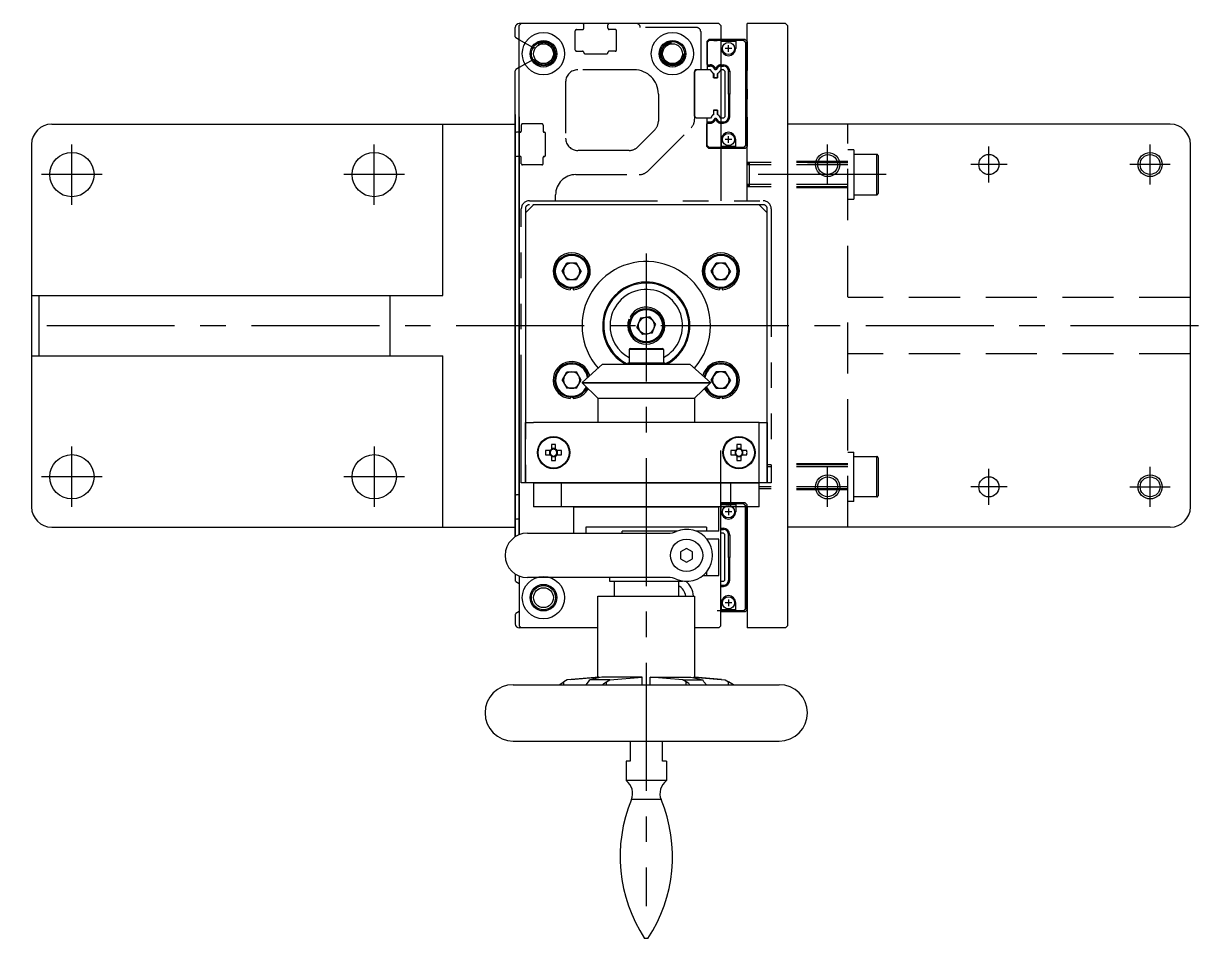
# Model space of a CAD drawing. Extents: x -165 to 407, y -458 to 75.
# Drawn here: x -154.5 to 137, y -152.1 to 75 of the extents above; entities that cross this region are included whole.
import ezdxf

# ---------------------------------------------------------------- set-up
doc = ezdxf.new("R2010")
doc.units = 0
for name, pattern in [('CENTER', [50.8, 31.75, -6.35, 6.35, -6.35]), ('DASHED', [19.05, 12.7, -6.35]), ('HIDDEN', [1.905, 1.27, -0.635]), ('PHANTOM', [63.5, 31.75, -6.35, 6.35, -6.35, 6.35, -6.35])]:
    doc.linetypes.add(name, pattern=pattern)
doc.layers.get('0').update_dxf_attribs({"linetype": 'CONTINUOUS'})

msp = doc.modelspace()

# ---------------------------------------------------------------- linework, layer by layer
at = {"color": 7, "linetype": 'CONTINUOUS'}
for p, q in [((-32.5, 71.71), (-32.5, 74)), ((-31, 75), (-31.5, 75)), ((-31.5, 74.5), (-31, 75)), ((-31.5, -51.87), (-31.5, 74.5)), ((18, 75), (-31, 75)), ((18, 75), (18.5, 74.5)), ((18.5, 74.5), (18, 75)), ((18.5, 74.5), (18.5, 31)), ((34.5, 75), (25, 75)), ((33, 75), (25, 75)), ((25, 31), (25, 75)), ((34.5, 75), (33, 75)), ((35, 74.5), (34.5, 75)), ((35, 74.5), (34.5, 75)), ((35, 74.5), (35, -74.5)), ((-31.5, 70.96), (-32.35, 71.45)), ((24.5, 71), (18.5, 71)), ((24.2, 70.8), (18.5, 70.8)), ((18.6, 70.75), (18.5, 70.75)), ((18.6, 68.8), (18.6, 70.75)), ((22.2, 70.55), (18.6, 70.55)), ((22.2, 70.75), (22.2, 68.8)), ((24.1, 70.75), (22.2, 70.75)), ((24.6, 70.25), (24.1, 70.75)), ((24.7, 70.3), (24.2, 70.8)), ((25, 70.5), (24.5, 71)), ((24.6, 70.25), (24.6, 44.75)), ((24.7, 70.3), (24.7, 44.7)), ((25, 70.5), (25, 63.3)), ((21.2, 68.8), (19.6, 68.8)), ((20.4, 68), (20.4, 69.6)), ((18.51, 64.73), (19.13, 64.73)), ((18.51, 64.73), (18.51, 64.43)), ((18.51, 64.43), (19.13, 64.43)), ((19.13, 64.43), (19.13, 64.73)), ((-32.5, -52.39), (-32.5, 63.29)), ((-31.5, 64.04), (-32.35, 63.55)), ((19.2, 63.5), (18.5, 63.5)), ((19.5, 63.2), (19.2, 63.5)), ((19.5, 63.2), (19.5, 51.8)), ((20.43, 57.5), (20.43, 63.13)), ((20.43, 63.13), (20.73, 63.13)), ((20.73, 63.13), (20.73, 57.5)), ((24.75, 62.9), (25, 63.3)), ((24.75, 62.9), (24.75, 52.1)), ((25, 58.7), (24.75, 59.1)), ((25, 58.7), (25, 56.3)), ((20.43, 57.5), (20.43, 51.87)), ((20.73, 57.5), (20.43, 57.5)), ((20.73, 51.87), (20.73, 57.5)), ((25, 56.3), (24.75, 55.9)), ((-147.5, 50), (-32.5, 50)), ((-50.5, 7.5), (-50.5, 50)), ((-32.5, 52.39), (-32.5, -52.39)), ((-31.5, 51.87), (-31.5, -51.87)), ((19.2, 51.5), (18.5, 51.5)), ((18.51, 50.57), (19.13, 50.57)), ((18.51, 50.27), (18.51, 50.57)), ((18.51, 50.27), (19.13, 50.27)), ((19.13, 50.57), (19.13, 50.27)), ((19.5, 51.8), (19.2, 51.5)), ((20.43, 51.87), (20.73, 51.87)), ((24.75, 52.1), (25, 51.7)), ((25, 51.7), (25, 44.5)), ((130, 50), (35, 50)), ((-31.5, 48), (-32.2, 48)), ((20.4, 45.4), (20.4, 47)), ((-152.5, 45), (-152.5, 7.5)), ((18.6, 44.25), (18.5, 44.25)), ((24.2, 44.2), (18.5, 44.2)), ((24.5, 44), (18.5, 44)), ((18.6, 46.2), (18.6, 44.25)), ((22.2, 44.45), (18.6, 44.45)), ((21.2, 46.2), (19.6, 46.2)), ((22.2, 44.25), (22.2, 46.2)), ((24.1, 44.25), (22.2, 44.25)), ((24.6, 44.75), (24.1, 44.25)), ((24.7, 44.7), (24.2, 44.2)), ((25, 44.5), (24.5, 44)), ((135, -45), (135, 45)), ((-31.5, 42), (-32.2, 42)), ((-28, 30), (-30, 28)), ((28, 30), (-28, 30)), ((30, 28), (28, 30)), ((-30, 28), (-30, -24)), ((30, -24), (30, 28)), ((-20.86, 13.5), (-19.68, 15.54)), ((-17.32, 15.54), (-19.68, 15.54)), ((-16.14, 13.5), (-17.32, 15.54)), ((16.14, 13.5), (17.32, 15.54)), ((19.68, 15.54), (17.32, 15.54)), ((20.86, 13.5), (19.68, 15.54)), ((-19.68, 11.46), (-20.86, 13.5)), ((-16.14, 13.5), (-17.32, 11.46)), ((17.32, 11.46), (16.14, 13.5)), ((20.86, 13.5), (19.68, 11.46)), ((-19.68, 11.46), (-17.32, 11.46)), ((-18.83, 9.26), (-18.86, 8.91)), ((-18.17, 9.26), (-18.14, 8.91)), ((17.32, 11.46), (19.68, 11.46)), ((18.17, 9.26), (18.14, 8.91)), ((18.83, 9.26), (18.86, 8.91)), ((-152.5, 7.5), (-150.67, 7.5)), ((-152.5, 7.5), (-152.5, -7.5)), ((-150.67, 7.5), (-150.67, -7.5)), ((-150.67, 7.5), (-63.52, 7.5)), ((-63.52, -7.5), (-63.52, 7.5)), ((-63.52, 7.5), (-50.5, 7.5)), ((-4, 1.44), (-4.33, 1.56)), ((-3.72, 2.05), (-4.03, 2.22)), ((-1.45, 1.86), (-2.33, -0.33)), ((0.88, 2.19), (-1.45, 1.86)), ((0.88, 2.19), (2.33, 0.33)), ((1.45, -1.86), (2.33, 0.33)), ((-0.88, -2.19), (-2.33, -0.33)), ((1.45, -1.86), (-0.88, -2.19)), ((-4, -5.7), (4, -5.7)), ((-152.5, -7.5), (-150.67, -7.5)), ((-152.5, -7.5), (-152.5, -45)), ((-150.67, -7.5), (-63.52, -7.5)), ((-63.52, -7.5), (-50.5, -7.5)), ((-50.5, -50), (-50.5, -7.5)), ((4.25, -5.95), (-4.25, -5.95)), ((-4.25, -5.95), (-4.25, -9.2)), ((4.25, -5.95), (4.25, -9.2)), ((-20.86, -13.5), (-19.68, -11.46)), ((-19.68, -11.46), (-17.32, -11.46)), ((-16.14, -13.5), (-17.32, -11.46)), ((-10.82, -9.56), (-15.93, -14.07)), ((-10.82, -9.56), (10.82, -9.56)), ((-4.6, -9.2), (4.6, -9.2)), ((-4.6, -9.21), (-4.6, -9.55)), ((4.6, -9.2), (4.6, -9.56)), ((10.82, -9.56), (15.92, -14.07)), ((16.14, -13.5), (17.32, -11.46)), ((19.68, -11.46), (17.32, -11.46)), ((20.86, -13.5), (19.68, -11.46)), ((-20.86, -13.5), (-19.68, -15.54)), ((-17.32, -15.54), (-16.14, -13.5)), ((-15.93, -14.07), (-15.93, -14.21)), ((-15.93, -14.07), (15.92, -14.07)), ((-15.93, -14.21), (-12, -18)), ((-15.93, -14.21), (15.92, -14.21)), ((15.92, -14.21), (12, -18)), ((15.92, -14.07), (15.92, -14.21)), ((17.32, -15.54), (16.14, -13.5)), ((20.86, -13.5), (19.68, -15.54)), ((-17.32, -15.54), (-19.68, -15.54)), ((17.32, -15.54), (19.68, -15.54)), ((-18.83, -17.74), (-18.86, -18.09)), ((-18.17, -17.74), (-18.14, -18.09)), ((-12, -18), (-12, -24)), ((-12, -18), (12, -18)), ((12, -18), (12, -24)), ((18.17, -17.74), (18.14, -18.09)), ((18.83, -17.74), (18.86, -18.09)), ((-30, -24), (-28, -24)), ((-30, -39), (-30, -24)), ((28, -24), (-28, -24)), ((28, -24), (30, -24)), ((28, -39), (28, -24)), ((30, -24), (30, -39)), ((-23.87, -30.99), (-24.98, -30.99)), ((-24.98, -32.02), (-23.87, -32.02)), ((-23.98, -30.99), (-23.98, -32.02)), ((-23.52, -29.52), (-23.52, -30.63)), ((-22.49, -30.52), (-23.52, -30.52)), ((-22.49, -30.63), (-22.49, -29.52)), ((-21.02, -30.99), (-22.13, -30.99)), ((-22.13, -32.02), (-21.02, -32.02)), ((-22.02, -32.02), (-22.02, -30.99)), ((18.5, -74.5), (18.5, -31)), ((22.13, -30.99), (21.02, -30.99)), ((21.02, -32.02), (22.13, -32.02)), ((22.02, -30.99), (22.02, -32.02)), ((22.48, -29.52), (22.48, -30.63)), ((23.51, -30.52), (22.48, -30.52)), ((23.51, -30.63), (23.51, -29.52)), ((24.98, -30.99), (23.87, -30.99)), ((23.87, -32.02), (24.98, -32.02)), ((23.98, -32.02), (23.98, -30.99)), ((-23.52, -32.37), (-23.52, -33.48)), ((-23.52, -32.48), (-22.49, -32.48)), ((-22.49, -33.48), (-22.49, -32.37)), ((22.48, -32.37), (22.48, -33.48)), ((22.48, -32.48), (23.51, -32.48)), ((23.51, -33.48), (23.51, -32.37)), ((-28, -39), (-30, -39)), ((28, -39), (-28, -39)), ((28, -39), (-28, -39)), ((-28, -39), (28, -39)), ((28, -39), (-28, -39)), ((28, -39), (-28, -39)), ((28, -39), (-28, -39)), ((-21.02, -45), (-21.02, -39)), ((21.02, -45), (21.02, -39)), ((30, -39), (28, -39)), ((-31.5, -42), (-32.2, -42)), ((-21.02, -45), (-28, -45)), ((21.02, -45), (-21.02, -45)), ((-18, -51.5), (-18, -45)), ((-18, -45), (18, -45)), ((18, -51), (18, -45)), ((18, -51), (18, -45)), ((24.5, -44), (18.5, -44)), ((24.2, -44.2), (18.5, -44.2)), ((18.6, -44.25), (18.5, -44.25)), ((18.6, -46.2), (18.6, -44.25)), ((22.2, -44.45), (18.6, -44.45)), ((21.2, -46.2), (19.6, -46.2)), ((20.4, -45.4), (20.4, -47)), ((28, -45), (21.02, -45)), ((22.2, -44.25), (22.2, -46.2)), ((24.1, -44.25), (22.2, -44.25)), ((24.6, -44.75), (24.1, -44.25)), ((24.7, -44.7), (24.2, -44.2)), ((25, -44.5), (24.5, -44)), ((24.6, -70.25), (24.6, -44.75)), ((24.6, -70.25), (24.6, -45)), ((24.7, -70.3), (24.7, -44.7)), ((24.7, -70.3), (24.7, -45)), ((25, -51.7), (25, -44.5)), ((25, -45), (25, -75)), ((-31.5, -48), (-32.2, -48)), ((-147.5, -50), (-50.5, -50)), ((-50.5, -50), (-32.5, -50)), ((-29.5, -51.5), (5.46, -51.5)), ((-14.97, -50), (-14.97, -51.5)), ((14.97, -50), (-14.97, -50)), ((7.65, -51), (-6, -51)), ((-6, -51.5), (-6, -51)), ((18, -51), (12.35, -51)), ((14.97, -50), (14.97, -51)), ((14.97, -50), (14.97, -51)), ((19.2, -51.5), (18.5, -51.5)), ((18.51, -50.27), (19.13, -50.27)), ((18.51, -50.57), (19.13, -50.57)), ((19.13, -50.57), (19.13, -50.27)), ((19.5, -51.8), (19.2, -51.5)), ((19.5, -63.2), (19.5, -51.8)), ((20.43, -51.87), (20.73, -51.87)), ((20.43, -57.5), (20.43, -51.87)), ((20.73, -51.87), (20.73, -57.5)), ((24.75, -52.1), (25, -51.7)), ((24.75, -52.1), (25, -51.7)), ((24.75, -62.9), (24.75, -52.1)), ((24.75, -62.9), (24.75, -52.1)), ((130, -50), (35, -50)), ((10, -55.27), (8.5, -56.13)), ((11.5, -56.13), (10, -55.27)), ((18, -53), (15.05, -53)), ((18, -62), (18, -53)), ((8.5, -56.13), (8.5, -57.87)), ((8.5, -57.87), (10, -58.73)), ((10, -58.73), (11.5, -57.87)), ((11.5, -57.87), (11.5, -56.13)), ((20.73, -57.5), (20.43, -57.5)), ((20.43, -57.5), (20.43, -63.13)), ((20.73, -63.13), (20.73, -57.5)), ((25, -56.3), (24.75, -55.9)), ((25, -56.3), (24.75, -55.9)), ((25, -58.7), (25, -56.3)), ((25, -58.7), (25, -56.3)), ((14.97, -61.1), (14.97, -62)), ((25, -58.7), (24.75, -59.1)), ((25, -58.7), (24.75, -59.1)), ((-32.5, -61.61), (-32.5, -63.29)), ((-31.5, -64.04), (-32.35, -63.55)), ((-31.5, -62.13), (-31.5, -74.5)), ((5.46, -62.5), (-29.5, -62.5)), ((-9, -63.5), (-9, -62.5)), ((9, -63.5), (-9, -63.5)), ((-8, -63.5), (-8, -67.1)), ((8, -63.5), (8, -67.1)), ((9, -63.5), (9, -63.37)), ((9, -63.5), (9, -63.37)), ((14.06, -62), (18, -62)), ((19.2, -63.5), (18.5, -63.5)), ((19.5, -63.2), (19.2, -63.5)), ((20.43, -63.13), (20.73, -63.13)), ((24.75, -62.9), (25, -63.3)), ((25, -70.5), (25, -63.3)), ((18.51, -64.43), (19.13, -64.43)), ((18.51, -64.73), (19.13, -64.73)), ((19.13, -64.43), (19.13, -64.73)), ((-12, -67.1), (0, -67.1)), ((-12, -87.24), (-12, -67.1)), ((0, -67.1), (12, -67.1)), ((12, -67.1), (12, -87.24)), ((18.6, -68.8), (18.6, -70.75)), ((21.2, -68.8), (19.6, -68.8)), ((20.4, -68), (20.4, -69.6)), ((22.2, -70.75), (22.2, -68.8)), ((-32.5, -71.71), (-32.5, -74)), ((-31.5, -70.96), (-32.35, -71.45)), ((18.6, -70.75), (18.5, -70.75)), ((24.2, -70.8), (18.5, -70.8)), ((24.5, -71), (18.5, -71)), ((22.2, -70.55), (18.6, -70.55)), ((24.1, -70.75), (22.2, -70.75)), ((24.6, -70.25), (24.1, -70.75)), ((24.7, -70.3), (24.2, -70.8)), ((25, -70.5), (24.5, -71)), ((-31.5, -74.5), (-31, -75)), ((-31.5, -74.5), (-31, -75)), ((-31, -75), (-31.5, -75)), ((-31, -75), (-31.5, -75)), ((-12, -75), (-31, -75)), ((18, -75), (12, -75)), ((18.5, -74.5), (18, -75)), ((18, -75), (18.5, -74.5)), ((33, -75), (25, -75)), ((34.5, -75), (33, -75)), ((35, -74.5), (34.5, -75)), ((-11.68, -87.24), (-19.59, -87.92)), ((-18.7, -87.85), (-12, -87.24)), ((-11.06, -87.24), (-14.01, -87.92)), ((-11.68, -87.24), (-12, -87.24)), ((-11.68, -87.38), (-11.68, -87.24)), ((-1, -87.24), (-11.06, -87.24)), ((-9.03, -87.92), (-1, -87.24)), ((-1, -89.1), (-1, -87.24)), ((1, -89.1), (1, -87.24)), ((1, -87.24), (11.06, -87.24)), ((9.03, -87.92), (1, -87.24)), ((11.06, -87.24), (14.01, -87.92)), ((11.68, -87.38), (11.68, -87.24)), ((11.68, -87.24), (12, -87.24)), ((11.68, -87.24), (19.59, -87.92)), ((18.7, -87.85), (12, -87.24)), ((-33, -89.1), (33, -89.1)), ((-21.6, -89.1), (-20.42, -88.41)), ((-19.59, -87.92), (-20.42, -88.41)), ((-20.42, -89.1), (-20.42, -88.41)), ((-14.94, -89.1), (-14.32, -88.41)), ((-14.32, -88.41), (-14.01, -87.92)), ((-9.03, -87.92), (-14.01, -87.92)), ((-10.52, -88.82), (-9.87, -88.41)), ((-9.87, -88.41), (-9.03, -87.92)), ((-9.87, -89.1), (-9.87, -88.41)), ((9.03, -87.92), (14.01, -87.92)), ((9.87, -88.41), (9.03, -87.92)), ((9.87, -89.1), (9.87, -88.41)), ((10.52, -88.82), (9.87, -88.41)), ((14.32, -88.41), (14.01, -87.92)), ((14.94, -89.1), (14.32, -88.41)), ((19.59, -87.92), (20.42, -88.41)), ((20.42, -89.1), (20.42, -88.41)), ((21.6, -89.1), (20.42, -88.41)), ((-33, -103.1), (33, -103.1)), ((-4, -103.1), (-4, -108.1)), ((4, -108.1), (4, -103.1)), ((-5, -108.1), (-5, -112.89)), ((-4, -108.1), (-5, -108.1)), ((5, -108.1), (4, -108.1)), ((5, -108.1), (5, -112.89)), ((5, -112.89), (-5, -112.89)), ((3.69, -117.63), (-3.69, -117.63)), ((0.41, -152.1), (-0.41, -152.1))]:
    msp.add_line(p, q, dxfattribs=at)
at = {"color": 3, "linetype": 'DASHED'}
for p, q in [((-15.8, 75), (-31, 75)), ((-17.6, 68.4), (-17.6, 73.2)), ((-17.3, 73.5), (-15.8, 73.5)), ((-15.5, 73.8), (-15.5, 74.7)), ((-9.5, 73.8), (-9.5, 74.7)), ((-2.5, 75), (-9.2, 75)), ((-7.7, 73.5), (-9.2, 73.5)), ((-7.4, 68.4), (-7.4, 73.2)), ((12.5, 74), (-1.5, 74)), ((13.5, 73), (13.5, 63.5)), ((13.5, 73), (13.5, 63.5)), ((-28.13, 69.02), (-31.5, 70.96)), ((15.5, 71), (15, 70.5)), ((15, 70.5), (15, 65)), ((15.6, 70.8), (15.1, 70.3)), ((15.6, 70.75), (15.1, 70.25)), ((15.1, 70.3), (15.1, 70.25)), ((15.1, 70.25), (15.1, 64.73)), ((18.5, 71), (15.5, 71)), ((16.8, 70.8), (15.6, 70.8)), ((18.5, 70.75), (15.6, 70.75)), ((16.8, 70.8), (16.8, 70.75)), ((16.8, 70.8), (17.6, 70.8)), ((18.5, 70.8), (17.6, 70.8)), ((17.6, 70.8), (17.6, 70.75)), ((-17.3, 68.1), (-15.8, 68.1)), ((-15.2, 67.5), (-9.8, 67.5)), ((-7.7, 68.1), (-9.2, 68.1)), ((-28.13, 65.98), (-31.5, 64.04)), ((15, 65), (15.1, 64.78)), ((15.1, 64.73), (15.1, 64.43)), ((15.1, 64.73), (15.89, 64.73)), ((15.1, 64.43), (15.1, 63.5)), ((15.1, 64.43), (15.89, 64.43)), ((15.89, 64.73), (15.89, 64.43)), ((-3, 63.5), (-17, 63.5)), ((12.5, 63.5), (12, 63)), ((12, 63.2), (12, 51.24)), ((12, 52), (12, 63)), ((13.5, 63.5), (12.3, 63.5)), ((15.94, 63.5), (12.5, 63.5)), ((16.15, 63.13), (15.94, 63.5)), ((16.7, 61.5), (16.7, 62.61)), ((16.7, 62.53), (16.75, 62.51)), ((17.7, 61.5), (16.7, 61.5)), ((16.75, 62.51), (16.75, 61.55)), ((16.75, 61.55), (17.65, 61.55)), ((17.02, 64.08), (16.76, 63.93)), ((16.76, 63.93), (16.85, 63.77)), ((17.11, 63.92), (16.85, 63.77)), ((17.02, 64.08), (17.11, 63.92)), ((17.11, 63.92), (17.12, 63.91)), ((17.11, 63.92), (17.11, 63.92)), ((17.12, 63.91), (17.11, 63.92)), ((17.38, 64.08), (17.29, 63.92)), ((17.29, 63.92), (17.55, 63.77)), ((17.29, 63.92), (17.29, 63.92)), ((17.38, 64.08), (17.64, 63.93)), ((17.55, 63.77), (17.64, 63.93)), ((17.7, 62.53), (17.65, 62.51)), ((17.65, 61.55), (17.65, 62.51)), ((17.7, 62.61), (17.7, 61.5)), ((18.46, 63.5), (18.25, 63.13)), ((18.5, 63.5), (18.46, 63.5)), ((-20, 60.5), (-20, 46.5)), ((3, 57.5), (3, 50.73)), ((16.7, 53.5), (16.7, 52.39)), ((17.7, 53.5), (16.7, 53.5)), ((16.7, 52.47), (16.75, 52.49)), ((16.75, 52.49), (16.75, 53.45)), ((16.75, 53.45), (17.65, 53.45)), ((17.65, 53.45), (17.65, 52.49)), ((17.7, 52.47), (17.65, 52.49)), ((17.7, 52.39), (17.7, 53.5)), ((-31, 49.8), (-31, 48.3)), ((-25.9, 50.1), (-30.7, 50.1)), ((-25.6, 49.8), (-25.6, 48.3)), ((12.5, 51.5), (12, 52)), ((15.94, 51.5), (12.5, 51.5)), ((15, 50), (15.1, 50.22)), ((15, 44.5), (15, 50)), ((15.1, 50.57), (15.1, 51.5)), ((15.1, 50.27), (15.1, 50.57)), ((15.1, 50.57), (15.89, 50.57)), ((15.1, 44.75), (15.1, 50.27)), ((15.1, 50.27), (15.89, 50.27)), ((15.89, 50.27), (15.89, 50.57)), ((16.15, 51.87), (15.94, 51.5)), ((16.76, 51.07), (16.85, 51.23)), ((17.02, 50.92), (16.76, 51.07)), ((17.11, 51.08), (16.85, 51.23)), ((17.02, 50.92), (17.11, 51.08)), ((17.11, 51.08), (17.12, 51.09)), ((17.12, 51.09), (17.11, 51.08)), ((17.11, 51.08), (17.11, 51.08)), ((17.29, 51.08), (17.55, 51.23)), ((17.38, 50.92), (17.29, 51.08)), ((17.29, 51.08), (17.29, 51.08)), ((17.38, 50.92), (17.64, 51.07)), ((17.55, 51.23), (17.64, 51.07)), ((18.46, 51.5), (18.25, 51.87)), ((18.5, 51.5), (18.46, 51.5)), ((50, -50), (50, 50)), ((-31.3, 48), (-31.5, 48)), ((-25, 42.3), (-25, 47.7)), ((2.12, 48.61), (-2.11, 44.38)), ((0.38, 38.38), (11.12, 49.12)), ((15.5, 44), (15, 44.5)), ((15.1, 44.7), (15.1, 44.75)), ((15.6, 44.25), (15.1, 44.75)), ((15.6, 44.2), (15.1, 44.7)), ((18.5, 44), (15.5, 44)), ((18.5, 44.25), (15.6, 44.25)), ((16.8, 44.2), (15.6, 44.2)), ((16.8, 44.2), (16.8, 44.25)), ((16.8, 44.2), (17.6, 44.2)), ((17.6, 44.2), (17.6, 44.25)), ((18.5, 44.2), (17.6, 44.2)), ((-31.3, 42), (-31.5, 42)), ((-31, 40.2), (-31, 41.7)), ((-25.6, 40.2), (-25.6, 41.7)), ((-4.23, 43.5), (-17, 43.5)), ((51.5, 43.61), (50, 43.61)), ((51.5, 43.61), (51.5, 31.41)), ((57.2, 42.51), (51.5, 42.51)), ((57.2, 37.96), (57.2, 42.51)), ((57.5, 42.21), (57.5, 37.94)), ((-25.9, 39.9), (-30.7, 39.9)), ((25, 39.96), (25.54, 40.5)), ((50, 40.5), (25, 40.5)), ((50, 39.96), (25, 39.96)), ((25.54, 40.5), (25.54, 34.5)), ((50, 40.75), (35, 40.75)), ((57.2, 32.51), (57.2, 37.96)), ((57.5, 37.94), (57.5, 32.81)), ((-17.5, 37.5), (-1.74, 37.5)), ((25.54, 34.5), (25, 35.04)), ((50, 35.04), (25, 35.04)), ((-22.5, 31), (-22.5, 32.5)), ((50, 34.5), (25, 34.5)), ((50, 34.25), (35, 34.25)), ((51.5, 32.51), (57.2, 32.51)), ((50, 31.41), (51.5, 31.41)), ((135, 7), (50, 7)), ((135, -7), (50, -7)), ((50, -31.4), (51.5, -31.4)), ((51.5, -43.6), (51.5, -31.4)), ((50, -34.5), (30, -34.5)), ((50, -34.25), (35, -34.25)), ((51.5, -32.5), (57.2, -32.5)), ((57.2, -42.5), (57.2, -32.5)), ((57.5, -32.8), (57.5, -42.2)), ((50, -35.04), (30, -35.04)), ((50, -39.96), (28, -39.96)), ((50, -40.5), (28, -40.5)), ((50, -40.75), (35, -40.75)), ((51.5, -43.6), (50, -43.6)), ((57.2, -42.5), (51.5, -42.5)), ((17.6, -70.8), (17.6, -70.75)), ((18.5, -70.8), (17.6, -70.8)), ((-15.8, -75), (-31, -75))]:
    msp.add_line(p, q, dxfattribs=at)
at = {"color": 1, "linetype": 'CENTER'}
for p, q in [((-142.5, 30), (-142.5, 45)), ((-67.5, 30), (-67.5, 45)), ((45, 35), (45, 45)), ((85, 35.5), (85, 44.5)), ((125, 35), (125, 45)), ((50, 40), (40, 40)), ((89.5, 40), (80.5, 40)), ((130, 40), (120, 40)), ((-135, 37.5), (-150, 37.5)), ((-60, 37.5), (-75, 37.5)), ((59.5, 37.5), (23, 37.5)), ((0, 17.92), (0, -144.1)), ((137, 0), (-154.5, 0)), ((-142.5, -45), (-142.5, -30)), ((-67.5, -30), (-67.5, -45)), ((-135, -37.5), (-150, -37.5)), ((-60, -37.5), (-75, -37.5)), ((45, -45), (45, -35)), ((85, -44.5), (85, -35.5)), ((125, -45), (125, -35)), ((50, -40), (40, -40)), ((89.5, -40), (80.5, -40)), ((120, -40), (130, -40))]:
    msp.add_line(p, q, dxfattribs=at)
at = {"color": 3, "linetype": 'PHANTOM'}
for p, q in [((-29, 31), (29, 31)), ((29, 30), (-29, 30)), ((-31, -39), (-31, 29)), ((-30, 29), (-30, -39)), ((30, -39), (30, 29)), ((31, 29), (31, -39)), ((-30, -39), (-31, -39)), ((31, -39), (30, -39))]:
    msp.add_line(p, q, dxfattribs=at)
at = {"color": 7, "linetype": 'HIDDEN'}
for p, q in [((-21.25, -39), (-15.8, -39)), ((-15.75, -39), (-21.2, -39)), ((-15.75, -39), (-21.2, -39)), ((-16.4, -39), (-20.6, -39)), ((-16.4, -39), (-20.6, -39)), ((-20.6, -39), (-16.4, -39)), ((-20.6, -39), (-16.4, -39)), ((-16.4, -39), (-20.6, -39)), ((-16.4, -39), (-20.6, -39)), ((-11.4, -39), (-15.6, -39)), ((-11.4, -39), (-15.6, -39)), ((15.75, -39), (21.2, -39)), ((21.25, -39), (15.8, -39)), ((21.25, -39), (15.8, -39)), ((20.6, -39), (16.4, -39)), ((20.6, -39), (16.4, -39)), ((16.4, -39), (20.6, -39)), ((16.4, -39), (20.6, -39)), ((20.6, -39), (16.4, -39)), ((20.6, -39), (16.4, -39))]:
    msp.add_line(p, q, dxfattribs=at)
at = {"color": 7}
for points in [[(-28, -39, 0), (-28, -39.09, 0), (-28, -39.19, 0), (-28, -39.29, 0), (-28, -39.38, 0), (-28, -39.48, 0), (-28, -39.57, 0), (-28, -39.67, 0), (-28, -39.76, 0), (-28, -39.86, 0), (-28, -39.95, 0), (-28, -40.05, 0), (-28, -40.14, 0), (-28, -40.24, 0), (-28, -40.33, 0), (-28, -40.43, 0), (-28, -40.52, 0), (-28, -40.62, 0), (-28, -40.71, 0), (-28, -40.81, 0), (-28, -40.9, 0), (-28, -41, 0), (-28, -41.09, 0), (-28, -41.19, 0), (-28, -41.29, 0), (-28, -41.38, 0), (-28, -41.48, 0), (-28, -41.57, 0), (-28, -41.67, 0), (-28, -41.76, 0), (-28, -41.86, 0), (-28, -41.95, 0), (-28, -42.05, 0), (-28, -42.14, 0), (-28, -42.24, 0), (-28, -42.33, 0), (-28, -42.43, 0), (-28, -42.52, 0), (-28, -42.62, 0), (-28, -42.71, 0), (-28, -42.81, 0), (-28, -42.9, 0), (-28, -43, 0), (-28, -43.09, 0), (-28, -43.19, 0), (-28, -43.29, 0), (-28, -43.38, 0), (-28, -43.48, 0), (-28, -43.57, 0), (-28, -43.67, 0), (-28, -43.76, 0), (-28, -43.86, 0), (-28, -43.95, 0), (-28, -44.05, 0), (-28, -44.14, 0), (-28, -44.24, 0), (-28, -44.33, 0), (-28, -44.43, 0), (-28, -44.52, 0), (-28, -44.62, 0), (-28, -44.71, 0), (-28, -44.81, 0), (-28, -44.9, 0), (-28, -45, 0)], [(28, -45, 0), (28, -44.9, 0), (28, -44.81, 0), (28, -44.71, 0), (28, -44.62, 0), (28, -44.52, 0), (28, -44.43, 0), (28, -44.33, 0), (28, -44.24, 0), (28, -44.14, 0), (28, -44.05, 0), (28, -43.95, 0), (28, -43.86, 0), (28, -43.76, 0), (28, -43.67, 0), (28, -43.57, 0), (28, -43.48, 0), (28, -43.38, 0), (28, -43.29, 0), (28, -43.19, 0), (28, -43.09, 0), (28, -43, 0), (28, -42.9, 0), (28, -42.81, 0), (28, -42.71, 0), (28, -42.62, 0), (28, -42.52, 0), (28, -42.43, 0), (28, -42.33, 0), (28, -42.24, 0), (28, -42.14, 0), (28, -42.05, 0), (28, -41.95, 0), (28, -41.86, 0), (28, -41.76, 0), (28, -41.67, 0), (28, -41.57, 0), (28, -41.48, 0), (28, -41.38, 0), (28, -41.29, 0), (28, -41.19, 0), (28, -41.09, 0), (28, -41, 0), (28, -40.9, 0), (28, -40.81, 0), (28, -40.71, 0), (28, -40.62, 0), (28, -40.52, 0), (28, -40.43, 0), (28, -40.33, 0), (28, -40.24, 0), (28, -40.14, 0), (28, -40.05, 0), (28, -39.95, 0), (28, -39.86, 0), (28, -39.76, 0), (28, -39.67, 0), (28, -39.57, 0), (28, -39.48, 0), (28, -39.38, 0), (28, -39.29, 0), (28, -39.19, 0), (28, -39.09, 0), (28, -39, 0)]]:
    msp.add_polyline3d(points, dxfattribs=at)
at = {"color": 7, "linetype": 'CONTINUOUS'}
for centre, radius in [((-25.5, 67.5), 5.25), ((-25.5, 67.5), 3.3), ((6.5, 67.5), 5.25), ((6.5, 67.5), 3.3), ((20.4, 68.8), 1.5), ((-25.5, 67.5), 2.46), ((6.5, 67.5), 2.46), ((20.4, 46.2), 1.5), ((-142.5, 37.5), 5.5), ((-67.5, 37.5), 5.5), ((45, 40), 2.46), ((85, 40), 2.5), ((125, 40), 2.46), ((-18.5, 13.5), 4.25), ((-18.5, 13.5), 4), ((18.5, 13.5), 4.25), ((18.5, 13.5), 4), ((0, 0), 4.25), ((0, 0), 4), ((-23, -31.5), 4), ((-23, -31.5), 3.85), ((23, -31.5), 4), ((23, -31.5), 3.85), ((-142.5, -37.5), 5.5), ((-67.5, -37.5), 5.5), ((45, -40), 2.46), ((85, -40), 2.5), ((125, -40), 2.46), ((20.4, -46.2), 1.5), ((10, -57), 4), ((-25.5, -67.5), 5.25), ((-25.5, -67.5), 3.3), ((-25.5, -67.5), 2.46), ((20.4, -68.8), 1.5)]:
    msp.add_circle(centre, radius, dxfattribs=at)
at = {"color": 3, "linetype": 'CONTINUOUS'}
for centre in [(-25.5, 67.5), (6.5, 67.5), (45, 40), (125, 40), (45, -40), (125, -40), (-25.5, -67.5)]:
    msp.add_circle(centre, 3, dxfattribs=at)
at = {"color": 3, "linetype": 'DASHED'}
msp.add_circle((6.5, 67.5), 2.75, dxfattribs=at)
at = {"color": 7, "linetype": 'CONTINUOUS'}
for centre, radius, start, end in [((-31.5, 74), 1, 90, 180), ((-32.2, 71.71), 0.3, 180, 240), ((20.4, 68.8), 1.8, 180, 0), ((18.51, 63.43), 1.3, 90, 90.2346), ((18.51, 63.43), 1, 90, 90.3049), ((19.13, 63.13), 1.6, 0.0008, 89.9992), ((19.13, 63.13), 1.3, 0, 90), ((-32.2, 63.29), 0.3, 120, 180), ((-147.5, 45), 5, 90, 180), ((18.51, 51.57), 1, 269.6951, 270), ((18.51, 51.57), 1.3, 269.7654, 270), ((19.13, 51.87), 1.3, 270, 0), ((19.13, 51.87), 1.6, 270.0008, 359.9992), ((130, 45), 5, 0, 90), ((-32.2, 48.3), 0.3, 180, 270), ((20.4, 46.2), 1.8, 0, 180), ((-32.2, 41.7), 0.3, 90, 180), ((-18.5, 13.5), 4.6, 274.5, 265.5), ((18.5, 13.5), 4.6, 274.5, 265.5), ((-18.5, 13.5), 2.04, 90, 150), ((-18.5, 13.5), 2.04, 30, 90), ((0, 0), 15.93, 0, 221.4611), ((18.5, 13.5), 2.04, 90, 150), ((18.5, 13.5), 2.04, 30, 90), ((-18.5, 13.5), 2.04, 150, 210), ((-18.5, 13.5), 2.04, 210, 270), ((-18.5, 13.5), 2.04, 270, 330), ((-18.5, 13.5), 2.04, 330, 30), ((18.5, 13.5), 2.04, 150, 210), ((18.5, 13.5), 2.04, 210, 270), ((18.5, 13.5), 2.04, 270, 330), ((18.5, 13.5), 2.04, 330, 30), ((0, 0), 10.82, 0, 242.0695), ((0, 0), 10.57, 0, 244.2063), ((0, 0), 9, 298.1786, 178.6583), ((0, 0), 4.6, 160.1532, 151.1532), ((0, 0), 9, 178.6583, 241.8214), ((0, 0), 2.04, 158.0314, 218.0314), ((0, 0), 2.04, 98.0314, 158.0314), ((0, 0), 2.04, 38.0314, 98.0314), ((0, 0), 2.04, 338.0314, 38.0314), ((0, 0), 2.04, 218.0314, 278.0314), ((0, 0), 2.04, 278.0314, 338.0314), ((0, 0), 10.57, 295.7937, 0), ((0, 0), 10.82, 297.9305, 0), ((0, 0), 15.93, 318.5389, 0), ((-4, -5.95), 0.25, 90, 180), ((4, -5.95), 0.25, 0, 90), ((-18.5, -13.5), 4.6, 13.8449, 265.5), ((-18.5, -13.5), 4.25, 11.3527, 270), ((-18.5, -13.5), 4, 9.2523, 270), ((-18.5, -13.5), 2.04, 90, 150), ((-18.5, -13.5), 2.04, 30, 90), ((18.5, -13.5), 4.6, 274.5, 166.1551), ((18.5, -13.5), 4.25, 270, 168.6473), ((18.5, -13.5), 4, 270, 170.7477), ((18.5, -13.5), 2.04, 90, 150), ((18.5, -13.5), 2.04, 30, 90), ((-18.5, -13.5), 2.04, 150, 210), ((-18.5, -13.5), 2.04, 210, 270), ((-18.5, -13.5), 2.04, 270, 330), ((-18.5, -13.5), 2.04, 330, 30), ((18.5, -13.5), 2.04, 150, 210), ((18.5, -13.5), 2.04, 210, 270), ((18.5, -13.5), 2.04, 270, 330), ((18.5, -13.5), 2.04, 330, 30), ((-18.5, -13.5), 4, 270, 334.6365), ((-18.5, -13.5), 4.25, 270, 333.5035), ((-18.5, -13.5), 4.6, 274.5, 332.1337), ((18.5, -13.5), 4.6, 207.8663, 265.5), ((18.5, -13.5), 4.25, 206.4965, 270), ((18.5, -13.5), 4, 205.3635, 270), ((-10.61, -31.5), 14.38, 177.9477, 182.0523), ((-23, -31.5), 1.01, 120.6869, 149.3131), ((-23, -31.5), 1.01, 210.6869, 239.3131), ((-23, -31.5), 0.851, 142.7589, 217.2411), ((-23, -31.5), 0.851, 127.2411, 142.7589), ((-23, -31.5), 0.851, 217.2411, 232.7589), ((-23, -43.89), 14.38, 87.9477, 92.0523), ((-23, -31.5), 0.851, 52.7589, 127.2411), ((-23, -31.5), 1.01, 30.6869, 59.3131), ((-23, -31.5), 0.851, 37.2411, 52.7589), ((-23, -31.5), 1.01, 300.6869, 329.3131), ((-23, -31.5), 0.851, 307.2411, 322.7589), ((-23, -31.5), 0.851, 322.7589, 37.2411), ((-35.39, -31.5), 14.38, 357.9477, 2.0523), ((35.39, -31.5), 14.38, 177.9477, 182.0523), ((23, -31.5), 1.01, 120.6869, 149.3131), ((23, -31.5), 1.01, 210.6869, 239.3131), ((23, -31.5), 0.851, 142.7589, 217.2411), ((23, -31.5), 0.851, 127.2411, 142.7589), ((23, -31.5), 0.851, 217.2411, 232.7589), ((23, -43.89), 14.38, 87.9477, 92.0523), ((23, -31.5), 0.851, 52.7589, 127.2411), ((23, -31.5), 1.01, 30.6869, 59.3131), ((23, -31.5), 0.851, 37.2411, 52.7589), ((23, -31.5), 1.01, 300.6869, 329.3131), ((23, -31.5), 0.851, 307.2411, 322.7589), ((23, -31.5), 0.851, 322.7589, 37.2411), ((10.61, -31.5), 14.38, 357.9477, 2.0523), ((-23, -31.5), 0.851, 232.7589, 307.2411), ((-23, -19.11), 14.38, 267.9477, 272.0523), ((23, -31.5), 0.851, 232.7589, 307.2411), ((23, -19.11), 14.38, 267.9477, 272.0523), ((-32.2, -41.7), 0.3, 180, 270), ((-147.5, -45), 5, 180, 270), ((20.4, -46.2), 1.8, 180, 360), ((130, -45), 5, 270, 0), ((-32.2, -48.3), 0.3, 90, 180), ((-29.5, -57), 5.5, 90, 270), ((5.46, -46.5), 5, 270, 293.3659), ((10, -57), 6.44, 246.6341, 113.3659), ((19.13, -51.87), 1.6, 0.0008, 89.9992), ((19.13, -51.87), 1.3, 360, 90), ((-32.2, -63.29), 0.3, 180, 240), ((5.46, -67.5), 5, 66.6341, 90), ((6.5, -67.5), 5.25, 4.3706, 50.6357), ((19.13, -63.13), 1.3, 270, 360), ((19.13, -63.13), 1.6, 270.0008, 359.9992), ((6.5, -67.5), 3.3, 6.9636, 62.9653), ((20.4, -68.8), 1.8, 360, 180), ((-32.2, -71.71), 0.3, 120, 180), ((-31.5, -74), 1, 180, 270), ((-31.5, -74), 1, 180, 270), ((-33, -96.1), 7, 90, 270), ((-9.55, -90.19), 1.68, 125.2304, 139.538), ((9.55, -90.19), 1.68, 40.462, 54.7696), ((33, -96.1), 7, 270, 90), ((-7.39, -116.1), 4, 337.5292, 53.3617), ((7.39, -116.1), 4, 126.6383, 202.4708), ((30.5, -131.77), 37, 157.5292, 213.3286), ((-30.5, -131.77), 37, 326.6714, 22.4708)]:
    msp.add_arc(centre, radius, start, end, dxfattribs=at)
at = {"color": 3, "linetype": 'DASHED'}
for centre, radius, start, end in [((-17.3, 73.2), 0.3, 90, 180), ((-15.8, 74.7), 0.3, 0, 90), ((-15.8, 73.8), 0.3, 270, 0), ((-9.2, 74.7), 0.3, 90, 180), ((-9.2, 73.8), 0.3, 180, 270), ((-7.7, 73.2), 0.3, 0, 90), ((-2.5, 74), 1, 0, 90), ((12.5, 73), 1, 0, 90), ((12.5, 73), 1, 0, 90), ((-25.5, 67.5), 2.75, 215.6448, 144.3552), ((-27.98, 69.28), 0.3, 240, 324.3552), ((-17.3, 68.4), 0.3, 180, 270), ((-15.8, 67.8), 0.3, 0, 90), ((-15.2, 67.8), 0.3, 180, 270), ((-9.8, 67.8), 0.3, 270, 0), ((-9.2, 67.8), 0.3, 90, 180), ((-7.7, 68.4), 0.3, 270, 0), ((-27.98, 65.72), 0.3, 35.6448, 120), ((15.89, 63.43), 1.3, 30, 90), ((15.89, 63.43), 1, 30, 90), ((18.51, 63.43), 1.3, 90.2346, 150), ((18.51, 63.43), 1, 90.3049, 150), ((-17, 60.5), 3, 90, 180), ((-3, 57.5), 6, 0, 90), ((12.3, 63.2), 0.3, 90, 180), ((17.29, 63.79), 1.32, 210, 243.402), ((17.2, 63.97), 0.4, 210, 330), ((17.11, 63.79), 1.32, 296.598, 330), ((-30.7, 49.8), 0.3, 90, 180), ((-25.9, 49.8), 0.3, 0, 90), ((0, 50.73), 3, 315, 0), ((9, 51.24), 3, 315, 0), ((15.89, 51.57), 1, 270, 330), ((15.89, 51.57), 1.3, 270, 330), ((17.29, 51.21), 1.32, 116.598, 150), ((17.2, 51.03), 0.4, 30, 150), ((18.51, 51.57), 1.3, 210, 269.7654), ((18.51, 51.57), 1, 210, 269.6951), ((17.11, 51.21), 1.32, 30, 63.402), ((-31.3, 48.3), 0.3, 270, 0), ((-25.3, 48.3), 0.3, 180, 270), ((-25.3, 47.7), 0.3, 0, 90), ((-17, 46.5), 3, 180, 270), ((-4.23, 46.5), 3, 270, 315), ((-31.3, 41.7), 0.3, 0, 90), ((-25.3, 41.7), 0.3, 90, 180), ((-25.3, 42.3), 0.3, 270, 0), ((57.2, 42.21), 0.3, 0, 90), ((-30.7, 40.2), 0.3, 180, 270), ((-25.9, 40.2), 0.3, 270, 0), ((-1.74, 40.5), 3, 270, 315), ((-17.5, 32.5), 5, 90, 180), ((57.2, 32.81), 0.3, 270, 0), ((57.2, -32.8), 0.3, 0, 90), ((57.2, -42.2), 0.3, 270, 0)]:
    msp.add_arc(centre, radius, start, end, dxfattribs=at)
at = {"color": 3, "linetype": 'PHANTOM'}
for centre, radius, start, end in [((-29, 29), 2, 90, 180), ((-29, 29), 1, 90, 180), ((29, 29), 2, 0, 90), ((29, 29), 1, 0, 90)]:
    msp.add_arc(centre, radius, start, end, dxfattribs=at)

doc.saveas('drawing.dxf')
